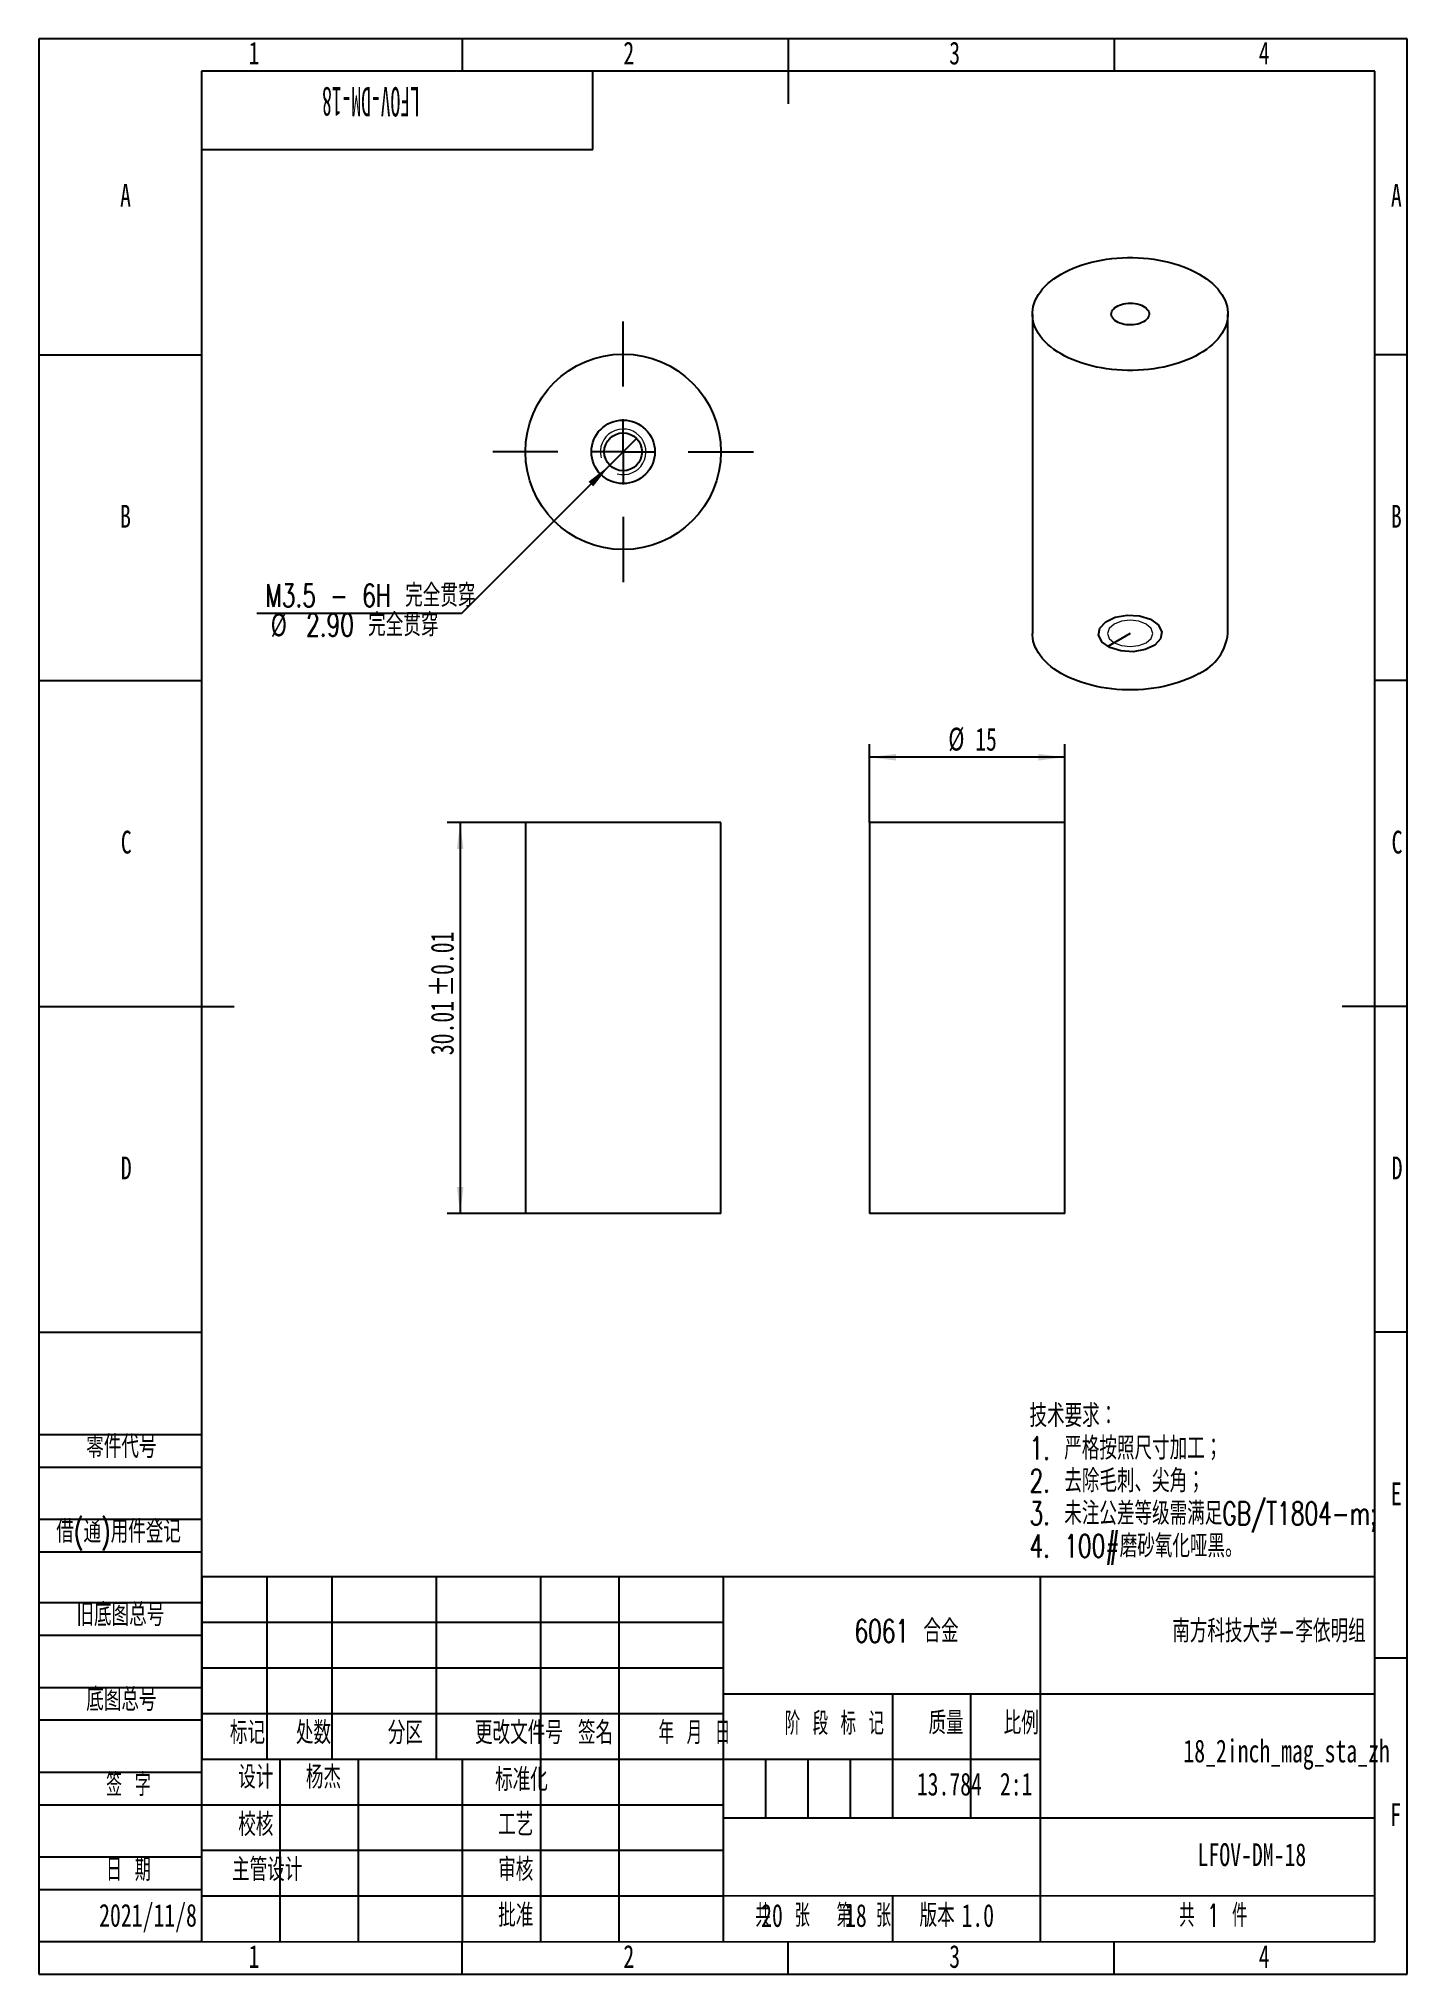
# Model space of a CAD drawing. Header units: millimetres. Extents: x 0 to 210, y 0 to 297.
import ezdxf

# ---------------------------------------------------------------- set-up
doc = ezdxf.new("R2010")
doc.units = ezdxf.units.MM
doc.linetypes.add('CENTERX2', pattern=[20.32, 12.7, -2.54, 2.54, -2.54])
doc.layers.add('图框', color=7, linetype='Continuous')
doc.layers.add('图纸格式', color=7, linetype='Continuous')
doc.layers.add('根据设置的颜色创建', color=7, linetype='Continuous', lineweight=25)
doc.styles.add('SLDTEXTSTYLE0', font='TXT', dxfattribs={"width": 0.7, "bigfont": 'bigfont'})
doc.styles.add('SLDTEXTSTYLE1', font='TXT', dxfattribs={"width": 0.62, "bigfont": 'bigfont'})
doc.styles.add('SLDTEXTSTYLE2', font='TXT', dxfattribs={"width": 0.614286, "bigfont": 'bigfont'})
doc.styles.add('SLDTEXTSTYLE3', font='TXT', dxfattribs={"width": 0.6, "bigfont": 'bigfont'})
doc.styles.add('SLDTEXTSTYLE4', font='TXT', dxfattribs={"width": 0.633333, "bigfont": 'bigfont'})
doc.styles.add('SLDTEXTSTYLE5', font='TXT', dxfattribs={"width": 0.7})
doc.styles.add('SLDTEXTSTYLE6', font='TXT', dxfattribs={"width": 0.49})
doc.dimstyles.new('SLDDIMSTYLE0', dxfattribs={"dimtxt": 3.5, "dimasz": 4.08, "dimexe": 0, "dimexo": 0.0625, "dimgap": 0.875, "dimtad": 2, "dimlfac": 0.5, "dimrnd": 1e-09, "dimzin": 12, "dimdsep": 46, "dimtxsty": 'SLDTEXTSTYLE5', "dimsah": 1, "dimcen": 0.09, "dimadec": 0, "dimazin": 3, "dimtol": 1, "dimtp": 0.01, "dimtm": 0.01, "dimtfac": 1, "dimtofl": 0, "dimtmove": 0, "dimatfit": 3, "dimfxl": 0, "dimfrac": 2, "dimtolj": 1, "dimarcsym": 0})
doc.dimstyles.new('SLDDIMSTYLE1', dxfattribs={"dimtxt": 3.5, "dimasz": 4.08, "dimexe": 0, "dimexo": 0.0625, "dimgap": 0.875, "dimtad": 0, "dimtih": 1, "dimtoh": 1, "dimdec": 6, "dimlfac": 0.5, "dimrnd": 1e-09, "dimzin": 12, "dimdsep": 46, "dimtxsty": 'SLDTEXTSTYLE5', "dimblk1": 'NONE', "dimsah": 1, "dimcen": 0, "dimadec": 0, "dimazin": 3, "dimtfac": 1, "dimtmove": 0, "dimatfit": 3, "dimldrblk": 'NONE', "dimfxl": 0, "dimfrac": 2, "dimtolj": 1, "dimtzin": 12, "dimarcsym": 0})
doc.dimstyles.new('SLDDIMSTYLE2', dxfattribs={"dimtxt": 3.5, "dimasz": 4.08, "dimexe": 0, "dimexo": 0.0625, "dimgap": 0.875, "dimtad": 2, "dimlfac": 0.5, "dimrnd": 1e-09, "dimzin": 12, "dimdsep": 46, "dimtxsty": 'SLDTEXTSTYLE5', "dimsah": 1, "dimcen": 0.09, "dimadec": 0, "dimazin": 3, "dimtfac": 1, "dimtofl": 0, "dimtmove": 0, "dimatfit": 3, "dimfxl": 0, "dimfrac": 2, "dimtolj": 1, "dimtzin": 12, "dimarcsym": 0})

# ---------------------------------------------------------------- blocks, each defined once
blk = doc.blocks.new('SW_NOTE_0')
at = {"layer": '图纸格式', "color": 0, "char_height": 3.5, "attachment_point": 1, "style": 'SLDTEXTSTYLE0'}
for s, insert in [('技术要求：', (0, 4.51)), ('1. 严格按照尺寸加工；', (0, -0.49)), ('2. 去除毛刺、尖角；', (0, -5.49)), ('3. 未注公差等级需满足GB/T1804-m;', (0, -10.49)), ('4. 100#磨砂氧化哑黑。', (0, -15.49))]:
    blk.add_mtext(s, dxfattribs=dict(at, insert=insert))
blk = doc.blocks.new('_D')
at = {"layer": '根据设置的颜色创建'}
for p, q in [((74.67, 176.74), (62.67, 176.74)), ((64.67, 176.74), (64.67, 116.72)), ((74.67, 116.72), (62.67, 116.72))]:
    blk.add_line(p, q, dxfattribs=at)
for points in [[(64.67, 176.74), (64.16, 172.66), (65.18, 172.66)], [(64.67, 116.72), (65.18, 120.8), (64.16, 120.8)]]:
    blk.add_solid(points, dxfattribs=at)
at = {"layer": '根据设置的颜色创建', "char_height": 3.5, "attachment_point": 1, "rotation": 90, "style": 'SLDTEXTSTYLE5'}
for s, insert in [('±0.01', (60.16, 149.99)), ('30.01', (60.16, 141.01))]:
    blk.add_mtext(s, dxfattribs=dict(at, insert=insert))
blk = doc.blocks.new('_D_1')
at = {"layer": '根据设置的颜色创建'}
for p, q in [((91.72, 235.66), (87.62, 231.55)), ((87.62, 231.55), (64.88, 208.8)), ((64.88, 208.8), (33.46, 208.8))]:
    blk.add_line(p, q, dxfattribs=at)
blk.add_solid([(87.62, 231.55), (84.38, 229.03), (85.1, 228.31)], dxfattribs=at)
at = {"layer": '根据设置的颜色创建', "char_height": 3.5, "attachment_point": 1}
for s, insert, style in [('M3.5 - 6H 完全贯穿', (34.77, 213.31), 'SLDTEXTSTYLE0'), ('%%c', (35.6, 208.81), 'SLDTEXTSTYLE5'), ('2.90 完全贯穿', (41.02, 208.8), 'SLDTEXTSTYLE0')]:
    blk.add_mtext(s, dxfattribs=dict(at, insert=insert, style=style))
blk = doc.blocks.new('_None')
blk = doc.blocks.new('SW_CENTERMARKSYMBOL_0')
at = {"layer": '根据设置的颜色创建', "color": 0}
for p, q in [((0, 10), (0, 20)), ((0, 0), (0, 5)), ((-10, 0), (-20, 0)), ((0, 0), (-5, 0)), ((0, 0), (0, -5)), ((0, 0), (5, 0)), ((10, 0), (20, 0)), ((0, -10), (0, -20))]:
    blk.add_line(p, q, dxfattribs=at)
blk = doc.blocks.new('_D_2')
at = {"layer": '根据设置的颜色创建'}
for p, q in [((127.47, 176.74), (127.47, 188.74)), ((157.47, 176.74), (157.47, 188.74)), ((157.47, 186.74), (127.47, 186.74))]:
    blk.add_line(p, q, dxfattribs=at)
for points in [[(127.47, 186.74), (131.55, 186.23), (131.55, 187.25)], [(157.47, 186.74), (153.39, 187.25), (153.39, 186.23)]]:
    blk.add_solid(points, dxfattribs=at)
at = {"layer": '根据设置的颜色创建', "char_height": 3.5, "attachment_point": 1, "style": 'SLDTEXTSTYLE5'}
for s, insert in [('%%c', (139.57, 191.27)), ('15', (143.69, 191.25))]:
    blk.add_mtext(s, dxfattribs=dict(at, insert=insert))

msp = doc.modelspace()

# ---------------------------------------------------------------- linework, layer by layer
at = {"color": 7, "linetype": 'Continuous', "lineweight": 25}
for p, q in [((152.4796647, 254.7475833), (152.4796647, 205.7352087)), ((182.4796647, 205.7352087), (182.4796647, 254.7475833)), ((74.6708445, 176.7424987), (74.6708445, 116.7180959)), ((104.6708445, 176.7424987), (74.6708445, 176.7424987)), ((104.6708445, 116.7180959), (104.6708445, 176.7424987)), ((127.4713524, 176.7424987), (127.4713524, 116.7180959)), ((157.4713524, 176.7424987), (127.4713524, 176.7424987)), ((157.4713524, 116.7180959), (157.4713524, 176.7424987)), ((104.6708445, 116.7180959), (74.6708445, 116.7180959)), ((157.4713524, 116.7180959), (127.4713524, 116.7180959))]:
    msp.add_line(p, q, dxfattribs=at)
at = {"color": 7, "linetype": 'CENTERX2'}
for p, q in [((89.6708445, 233.6042784), (89.6708445, 238.4736579)), ((167.4796647, 205.7352087), (164.0364934, 203.7475082))]:
    msp.add_line(p, q, dxfattribs=at)
at = {"color": 7, "linetype": 'Continuous', "lineweight": 25, "flags": 128}
for points in [[(178.0862664, 248.6245224), (177.4964811, 248.3020066), (176.8773147, 247.9983967), (176.2305834, 247.7145834), (175.5581841, 247.4513991), (174.8620892, 247.2096157), (174.1443403, 246.9899426), (173.4070428, 246.7930239), (172.6523593, 246.6194372), (171.8825033, 246.4696919), (171.0997331, 246.344227), (170.3063446, 246.2434106), (169.5046649, 246.1675385), (168.6970456, 246.116833), (167.8858555, 246.0914431), (167.073474, 246.0914431), (166.2622838, 246.116833), (165.4546645, 246.1675385), (164.6529849, 246.2434106), (163.8595964, 246.344227), (163.0768261, 246.4696919), (162.3069702, 246.6194372), (161.5522866, 246.7930239), (160.8149891, 246.9899426), (160.0972403, 247.2096157), (159.4011453, 247.4513991), (158.728746, 247.7145834), (158.0820147, 247.9983967), (157.4628483, 248.3020066), (156.873063, 248.6245224), (156.3143887, 248.9649983), (155.788464, 249.3224354), (155.2968316, 249.6957854), (154.8409336, 250.0839533), (154.4221072, 250.4858003), (154.0415808, 250.9001479), (153.7004707, 251.3257807), (153.3997773, 251.7614503), (153.1403826, 252.2058786), (152.9230475, 252.6577623), (152.7484095, 253.1157757), (152.6169808, 253.5785755), (152.5291469, 254.0448042), (152.4851654, 254.5130943), (152.4851654, 254.9820722), (152.5291469, 255.4503623), (152.6169808, 255.916591), (152.7484095, 256.3793908), (152.9230475, 256.8374043), (153.1403826, 257.2892879), (153.3997773, 257.7337163), (153.7004707, 258.1693858), (154.0415808, 258.5950186), (154.4221072, 259.0093662), (154.8409336, 259.4112133), (155.2968316, 259.7993811), (155.788464, 260.1727311), (156.3143887, 260.5301683), (156.873063, 260.8706441), (157.4628483, 261.1931599), (158.0820147, 261.4967698), (158.728746, 261.7805831), (159.4011453, 262.0437674), (160.0972403, 262.2855508), (160.8149891, 262.505224), (161.5522866, 262.7021427), (162.3069702, 262.8757293), (163.0768261, 263.0254746), (163.8595964, 263.1509395), (164.6529849, 263.2517559), (165.4546645, 263.3276281), (166.2622838, 263.3783335), (167.073474, 263.4037235), (167.8858555, 263.4037235), (168.6970456, 263.3783335), (169.5046649, 263.3276281), (170.3063446, 263.2517559), (171.0997331, 263.1509395), (171.8825033, 263.0254746), (172.6523593, 262.8757293), (173.4070428, 262.7021427), (174.1443403, 262.505224), (174.8620892, 262.2855508), (175.5581841, 262.0437674), (176.2305834, 261.7805831), (176.8773147, 261.4967698), (177.4964811, 261.1931599), (178.0862664, 260.8706441), (178.6449408, 260.5301683), (179.1708655, 260.1727311), (179.6624978, 259.7993811), (180.1183958, 259.4112133), (180.5372223, 259.0093662), (180.9177486, 258.5950186), (181.2588588, 258.1693858), (181.5595522, 257.7337163), (181.8189469, 257.2892879), (182.0362819, 256.8374043), (182.21092, 256.3793908), (182.3423487, 255.916591), (182.4301826, 255.4503623), (182.474164, 254.9820722), (182.474164, 254.5130943), (182.4301826, 254.0448042), (182.3423487, 253.5785755), (182.21092, 253.1157757), (182.0362819, 252.6577623), (181.8189469, 252.2058786), (181.5595522, 251.7614503), (181.2588588, 251.3257807), (180.9177486, 250.9001479), (180.5372223, 250.4858003), (180.1183958, 250.0839533), (179.6624978, 249.6957854), (179.1708655, 249.3224354), (178.6449408, 248.9649983), (178.0862664, 248.6245224)], [(169.5302744, 253.5637915), (169.2627359, 253.4272899), (168.9681679, 253.3108026), (168.6510356, 253.2160954), (168.3161466, 253.144604), (167.9685774, 253.0974122), (167.6135968, 253.0752352), (167.2565858, 253.0784094), (166.9029566, 253.1068865), (166.5580696, 253.1602349), (166.2271531, 253.2376459), (165.9152234, 253.3379461), (165.627009, 253.4596148), (165.366879, 253.6008079), (165.1387766, 253.7593849), (164.9461598, 253.932942), (164.7919483, 254.1188482), (164.6784798, 254.3142854), (164.6074745, 254.516291), (164.5800086, 254.7218027), (164.5964985, 254.9277052), (164.6566944, 255.1308773), (164.7596835, 255.328239), (164.9039048, 255.5167985), (165.087172, 255.6936976), (165.306707, 255.8562545), (165.5591818, 256.0020051), (165.8407691, 256.1287399), (166.1472004, 256.2345378), (166.4738306, 256.317795), (166.8157081, 256.3772494), (167.1676506, 256.4119997), (167.5243229, 256.4215191), (167.8803182, 256.4056634), (168.23024, 256.3646729), (168.5687838, 256.2991689), (168.8908177, 256.2101445), (169.19146, 256.0989492), (169.4661532, 255.9672685), (169.7107332, 255.8170987), (169.9214926, 255.650716), (170.0952363, 255.4706428), (170.2293306, 255.2796088), (170.3217428, 255.0805098), (170.371072, 254.876364), (170.3765703, 254.670266), (170.3381546, 254.46534), (170.2564071, 254.2646925), (170.1325669, 254.0713652), (169.9685115, 253.8882887), (169.7667277, 253.7182382), (169.5302744, 253.5637915)], [(178.0862664, 199.6121478), (177.4964811, 199.289632), (176.8773147, 198.9860221), (176.2305834, 198.7022088), (175.5581841, 198.4390245), (174.8620892, 198.1972411), (174.1443403, 197.9775679), (173.4070428, 197.7806492), (172.6523593, 197.6070626), (171.8825033, 197.4573173), (171.0997331, 197.3318524), (170.3063446, 197.231036), (169.5046649, 197.1551639), (168.6970456, 197.1044584), (167.8858555, 197.0790685), (167.073474, 197.0790685), (166.2622838, 197.1044584), (165.4546645, 197.1551639), (164.6529849, 197.231036), (163.8595964, 197.3318524), (163.0768261, 197.4573173), (162.3069702, 197.6070626), (161.5522866, 197.7806492), (160.8149891, 197.9775679), (160.0972403, 198.1972411), (159.4011453, 198.4390245), (158.728746, 198.7022088), (158.0820147, 198.9860221), (157.4628483, 199.289632), (156.873063, 199.6121478), (156.3143887, 199.9526237), (155.788464, 200.3100608), (155.2968316, 200.6834108), (154.8409336, 201.0715787), (154.4221072, 201.4734257), (154.0415808, 201.8877733), (153.7004707, 202.3134061), (153.3997773, 202.7490757), (153.1403826, 203.193504), (152.9230475, 203.6453877), (152.7484095, 204.1034011), (152.6169808, 204.5662009), (152.5291469, 205.0324296), (152.4851654, 205.5007197), (152.4796647, 205.7352087)]]:
    msp.add_lwpolyline(points, dxfattribs=at)
at = {"color": 7, "linetype": 'Continuous', "flags": 128}
msp.add_lwpolyline([(169.7656999, 203.2532139), (167.9463741, 202.9371171), (166.0559959, 203.0470045), (164.3823584, 203.5661465), (163.1802578, 204.4155086), (162.6327028, 205.4657831), (162.8230539, 206.5570752), (163.7223318, 207.5232455), (165.1936295, 208.2172035), (167.0129554, 208.5333002), (168.9033335, 208.4234129), (170.576971, 207.9042708), (171.7790717, 207.0549087), (172.3266266, 206.0046342), (172.1362755, 204.9133422), (171.2369977, 203.9471718), (169.7656999, 203.2532139)], dxfattribs=at)
at = {"color": 7, "linetype": 'Continuous', "lineweight": 18, "flags": 128}
msp.add_lwpolyline([(169.9545385, 204.3064945), (170.7132431, 204.9619941), (170.9796647, 205.7352087), (170.7132431, 206.5084232), (169.9545385, 207.1639229), (168.8190567, 207.6019137), (167.4796647, 207.7557157), (166.1402727, 207.6019137), (165.004791, 207.1639229), (164.2460864, 206.5084232), (163.9796647, 205.7352087), (164.2460864, 204.9619941), (165.004791, 204.3064945), (166.1402727, 203.8685036), (167.4796647, 203.7147017), (168.8190567, 203.8685036), (169.9545385, 204.3064945)], dxfattribs=at)
msp.add_lwpolyline([(169.9545385, 204.3064945), (170.7132431, 204.9619941), (170.9796647, 205.7352087), (170.7132431, 206.5084232), (169.9545385, 207.1639229), (168.8190567, 207.6019137), (167.4796647, 207.7557157), (166.1402727, 207.6019137), (165.004791, 207.1639229), (164.2460864, 206.5084232), (163.9796647, 205.7352087), (164.2460864, 204.9619941), (165.004791, 204.3064945), (166.1402727, 203.8685036), (167.4796647, 203.7147017), (168.8190567, 203.8685036), (169.9545385, 204.3064945)], dxfattribs=at)
msp.add_lwpolyline([(169.9545385, 204.3064945), (170.7132431, 204.9619941), (170.9796647, 205.7352087), (170.7132431, 206.5084232), (169.9545385, 207.1639229), (168.8190567, 207.6019137), (167.4796647, 207.7557157), (166.1402727, 207.6019137), (165.004791, 207.1639229), (164.2460864, 206.5084232), (163.9796647, 205.7352087), (164.2460864, 204.9619941), (165.004791, 204.3064945), (166.1402727, 203.8685036), (167.4796647, 203.7147017), (168.8190567, 203.8685036), (169.9545385, 204.3064945)], dxfattribs=at)
at = {"color": 7, "linetype": 'Continuous', "lineweight": 25}
for radius in [15, 2.9]:
    msp.add_circle((89.6708445, 233.6042784), radius, dxfattribs=at)
at = {"color": 7, "linetype": 'Continuous'}
msp.add_circle((89.6708445, 233.6042784), 4.8693795, dxfattribs=at)
at = {"color": 7, "linetype": 'Continuous', "lineweight": 18}
msp.add_arc((89.6708445, 233.6042784), 3.5, 255, 195, dxfattribs=at)
msp.add_arc((89.6708445, 233.6042784), 3.5, 255, 195, dxfattribs=at)
msp.add_arc((89.6708445, 233.6042784), 3.5, 255, 195, dxfattribs=at)
at = {"color": 7, "linetype": 'Continuous', "lineweight": 25}
msp.add_arc((174.9198983, 206.5217685), 7.6005753, 294.619855174, 354.060003868, dxfattribs=at)
at = {"layer": '图框'}
for p, q in [((210, 297), (0, 297)), ((0, 297), (0, 0)), ((65, 297), (65, 292)), ((165, 297), (165, 292)), ((210, 0), (210, 297)), ((0, 248.5), (25, 248.5)), ((210, 248.5), (205, 248.5)), ((0, 198.5), (25, 198.5)), ((210, 198.5), (205, 198.5)), ((0, 98.5), (25, 98.5)), ((210, 98.5), (205, 98.5)), ((0, 82.7905937), (25, 82.7905937)), ((0, 77.7905937), (25, 77.7905937)), ((0, 69.7905937), (25, 69.7905937)), ((0, 64.7905937), (25, 64.7905937)), ((25.0132567, 61.0216466), (24.9981028, 5.0216486)), ((0, 57), (25, 57)), ((25, 54), (105, 54)), ((0, 52), (25, 52)), ((210, 48.5), (205, 48.5)), ((25, 47), (105, 47)), ((0, 44), (25, 44)), ((0, 39), (25, 39)), ((111.5, 33), (111.5, 24)), ((118, 33), (118, 24)), ((124.5, 33), (124.5, 24)), ((0, 31), (25, 31)), ((0, 26), (25, 26)), ((0, 18), (25, 18)), ((0, 13), (25, 13)), ((-0.0018962, 5.0284138), (24.9981028, 5.0216486)), ((64.9999923, -0.0284139), (64.9999923, 4.9715861)), ((153.6900128, 4.9971558), (153.6900128, 4.986824)), ((165, -0.0284139), (165, 4.9837635)), ((-0.0000077, -0.0284139), (209.9999923, -0.0284139))]:
    msp.add_line(p, q, dxfattribs=at)
at = {"layer": '图框', "lineweight": 25}
for p, q in [((115, 297), (115, 287)), ((205, 292), (25, 292)), ((25, 292), (25, 5)), ((85, 280), (85, 292)), ((205, 4.9729393), (205, 292)), ((25, 280), (85, 280)), ((0, 148.5), (30, 148.5)), ((210, 148.5), (200, 148.5)), ((25, 61), (205, 61)), ((35, 61), (35, 33)), ((45, 61), (45, 33)), ((61, 61), (61, 33)), ((77, 61), (77, 5)), ((89, 61), (89, 5)), ((105, 61), (105, 4.9999997)), ((153.6900128, 60.9868322), (153.6900128, 4.9971558)), ((105, 43), (205, 43)), ((131, 43), (131, 24)), ((143, 43), (143, 24)), ((25, 40), (105, 40)), ((25, 33), (105, 33)), ((37, 33), (37, 5)), ((49, 33), (49, 5)), ((64.9999923, 32.9715861), (64.9999923, 4.9715861)), ((105.013297, 32.9868281), (153.6900128, 32.9868281)), ((25, 26), (105, 26)), ((105, 24), (205, 24)), ((25, 19), (105, 19)), ((24.9999971, 12.0216484), (105, 12.0216484)), ((105, 12.0216484), (205, 12.0487089)), ((131, 12.0286841), (131, 4.992964)), ((24.9981028, 5.0216486), (205, 4.9729393)), ((114.9990514, -0.0284139), (114.9990514, 4.997294))]:
    msp.add_line(p, q, dxfattribs=at)

# ---------------------------------------------------------------- block references
at = {"layer": '图纸格式'}
msp.add_blockref('SW_NOTE_0', (152.030068, 82.9407565), dxfattribs=at)
at = {"layer": '根据设置的颜色创建'}
msp.add_blockref('SW_CENTERMARKSYMBOL_0', (89.6708445, 233.6042784), dxfattribs=at)

# ---------------------------------------------------------------- texts
at = {"color": 7, "linetype": 'Continuous', "lineweight": 0, "char_height": 3.5, "attachment_point": 2, "style": 'SLDTEXTSTYLE5'}
for s, insert in [('1', (33.0444444, 296.5513608)), ('2', (90.5444444, 296.5513608)), ('3', (140.5444444, 296.5513608)), ('4', (188.0444444, 296.5513608))]:
    msp.add_mtext(s, dxfattribs=dict(at, insert=insert))
at = {"layer": '图框', "insert": (50.9807446, 285.064406), "char_height": 4.5, "attachment_point": 2, "rotation": 180, "style": 'SLDTEXTSTYLE6'}
msp.add_mtext('LFOV-DM-18', dxfattribs=at)
at = {"layer": '图框', "char_height": 3.5}
for s, insert, attachment_point, style in [('A', (13.3203125, 274.7114859), 2, 'SLDTEXTSTYLE5'), ('A', (208.3203125, 274.7114859), 2, 'SLDTEXTSTYLE5'), ('B', (13.3203125, 225.4614859), 2, 'SLDTEXTSTYLE5'), ('B', (208.3203125, 225.4614859), 2, 'SLDTEXTSTYLE5'), ('C', (13.4272569, 175.4614859), 2, 'SLDTEXTSTYLE5'), ('C', (208.4272569, 175.4614859), 2, 'SLDTEXTSTYLE5'), ('D', (13.4296875, 125.4614859), 2, 'SLDTEXTSTYLE5'), ('D', (208.4296875, 125.4614859), 2, 'SLDTEXTSTYLE5'), ('零件代号', (7.2921167, 82.703292), 1, 'SLDTEXTSTYLE0'), ('E', (208.3178819, 75.4614859), 2, 'SLDTEXTSTYLE5'), ('借(通)用件登记', (2.7046163, 69.6777326), 1, 'SLDTEXTSTYLE0'), ('旧底图总号', (5.7921164, 56.9053), 1, 'SLDTEXTSTYLE0'), ('6061 合金', (133.1513393, 54.3990529), 2, 'SLDTEXTSTYLE0'), ('南方科技大学-李依明组', (188.7790183, 54.3990529), 2, 'SLDTEXTSTYLE0'), ('底图总号', (7.2921167, 43.8852641), 1, 'SLDTEXTSTYLE0'), ('标记', (32.0401075, 38.7885598), 2, 'SLDTEXTSTYLE0'), ('处数', (42.160637, 38.7885598), 2, 'SLDTEXTSTYLE0'), ('分区', (56.2599008, 38.7885598), 2, 'SLDTEXTSTYLE0'), ('更改文件号', (73.6804743, 38.7885598), 2, 'SLDTEXTSTYLE0'), ('签名', (85.4411077, 38.7885598), 2, 'SLDTEXTSTYLE0'), ('年 月 日', (100.6172965, 38.7885598), 2, 'SLDTEXTSTYLE1'), ('阶 段 标 记', (122.0830501, 40.2162471), 2, 'SLDTEXTSTYLE2'), ('质量', (139.226661, 40.2861817), 2, 'SLDTEXTSTYLE0'), ('比例', (150.7591423, 40.2861817), 2, 'SLDTEXTSTYLE0'), ('18_2inch_mag_sta_zh', (191.4805794, 35.9934112), 2, 'SLDTEXTSTYLE5'), ('签 字', (13.7674931, 30.806994), 2, 'SLDTEXTSTYLE4'), ('设计', (33.310827, 31.9727612), 2, 'SLDTEXTSTYLE0'), ('杨杰', (43.691887, 31.9727615), 2, 'SLDTEXTSTYLE0'), ('标准化', (74.0740412, 31.5920386), 2, 'SLDTEXTSTYLE0'), ('13.784', (139.7349024, 30.9083536), 2, 'SLDTEXTSTYLE5'), ('2:1', (149.9862256, 30.9083536), 2, 'SLDTEXTSTYLE5'), ('校核', (33.310827, 24.7021677), 2, 'SLDTEXTSTYLE0'), ('工艺', (73.1966105, 24.7021677), 2, 'SLDTEXTSTYLE0'), ('F', (208.2243055, 26.2114859), 2, 'SLDTEXTSTYLE5'), ('日 期', (13.7674931, 17.7869982), 2, 'SLDTEXTSTYLE4'), ('主管设计', (35.0608271, 17.7879105), 2, 'SLDTEXTSTYLE0'), ('审核', (73.1966105, 17.7973832), 2, 'SLDTEXTSTYLE0'), ('LFOV-DM-18', (186.158879, 20.0842047), 2, 'SLDTEXTSTYLE5'), ('2021/11/8', (16.7685052, 10.7783984), 2, 'SLDTEXTSTYLE5'), ('批准', (73.199041, 10.7783982), 2, 'SLDTEXTSTYLE0'), ('共  张', (114.1366995, 10.7483197), 2, 'SLDTEXTSTYLE3'), ('20', (110.8485013, 10.74832), 1, 'SLDTEXTSTYLE5'), ('第  张', (126.6114846, 10.7483197), 2, 'SLDTEXTSTYLE3'), ('18', (123.7235415, 10.74832), 1, 'SLDTEXTSTYLE5'), ('版本', (137.8522733, 10.7483197), 2, 'SLDTEXTSTYLE0'), ('1.0', (141.5890189, 10.74832), 1, 'SLDTEXTSTYLE5'), ('共 1 件', (174.9856153, 10.7483197), 1, 'SLDTEXTSTYLE1'), ('1', (33.0444444, 4.4614859), 2, 'SLDTEXTSTYLE5'), ('2', (90.5444444, 4.4614859), 2, 'SLDTEXTSTYLE5'), ('3', (140.5444444, 4.4614859), 2, 'SLDTEXTSTYLE5'), ('4', (188.0444444, 4.4614859), 2, 'SLDTEXTSTYLE5')]:
    msp.add_mtext(s, dxfattribs=dict(at, insert=insert, attachment_point=attachment_point, style=style))

# ---------------------------------------------------------------- dimensions: what is measured, and where the dimension line sits
at = {"layer": '根据设置的颜色创建'}
dim = msp.add_diameter_dim_2p(p1=(91.7212018, 235.6551404), p2=(87.6204873, 231.5534163), text=' M3.5 - 6H 完全贯穿\\P%%c 2.90 完全贯穿\\P', dimstyle='SLDDIMSTYLE1', override={"dimpost": '<>'}, dxfattribs=at)
dim.commit()
dim.dimension.update_dxf_attribs({"geometry": '_D_1', "text_midpoint": (48.373668, 208.7104446), "dimtype": 163})
dim = msp.add_linear_dim(base=(127.4713524, 186.7424987), p1=(157.4713524, 176.7424987), p2=(127.4713524, 176.7424987), text='%%c<>', dimstyle='SLDDIMSTYLE2', dxfattribs=at)
dim.commit()
dim.dimension.update_dxf_attribs({"geometry": '_D_2', "text_midpoint": (143.164945, 186.7424987), "dimtype": 160})
dim = msp.add_linear_dim(base=(64.6708445, 116.7180959), p1=(74.6708445, 176.7424987), p2=(74.6708445, 116.7180959), angle=90, dimstyle='SLDDIMSTYLE0', dxfattribs=at)
dim.commit()
dim.dimension.update_dxf_attribs({"geometry": '_D', "text_midpoint": (64.6708445, 150.2112369), "dimtype": 160})

doc.saveas('drawing.dxf')
